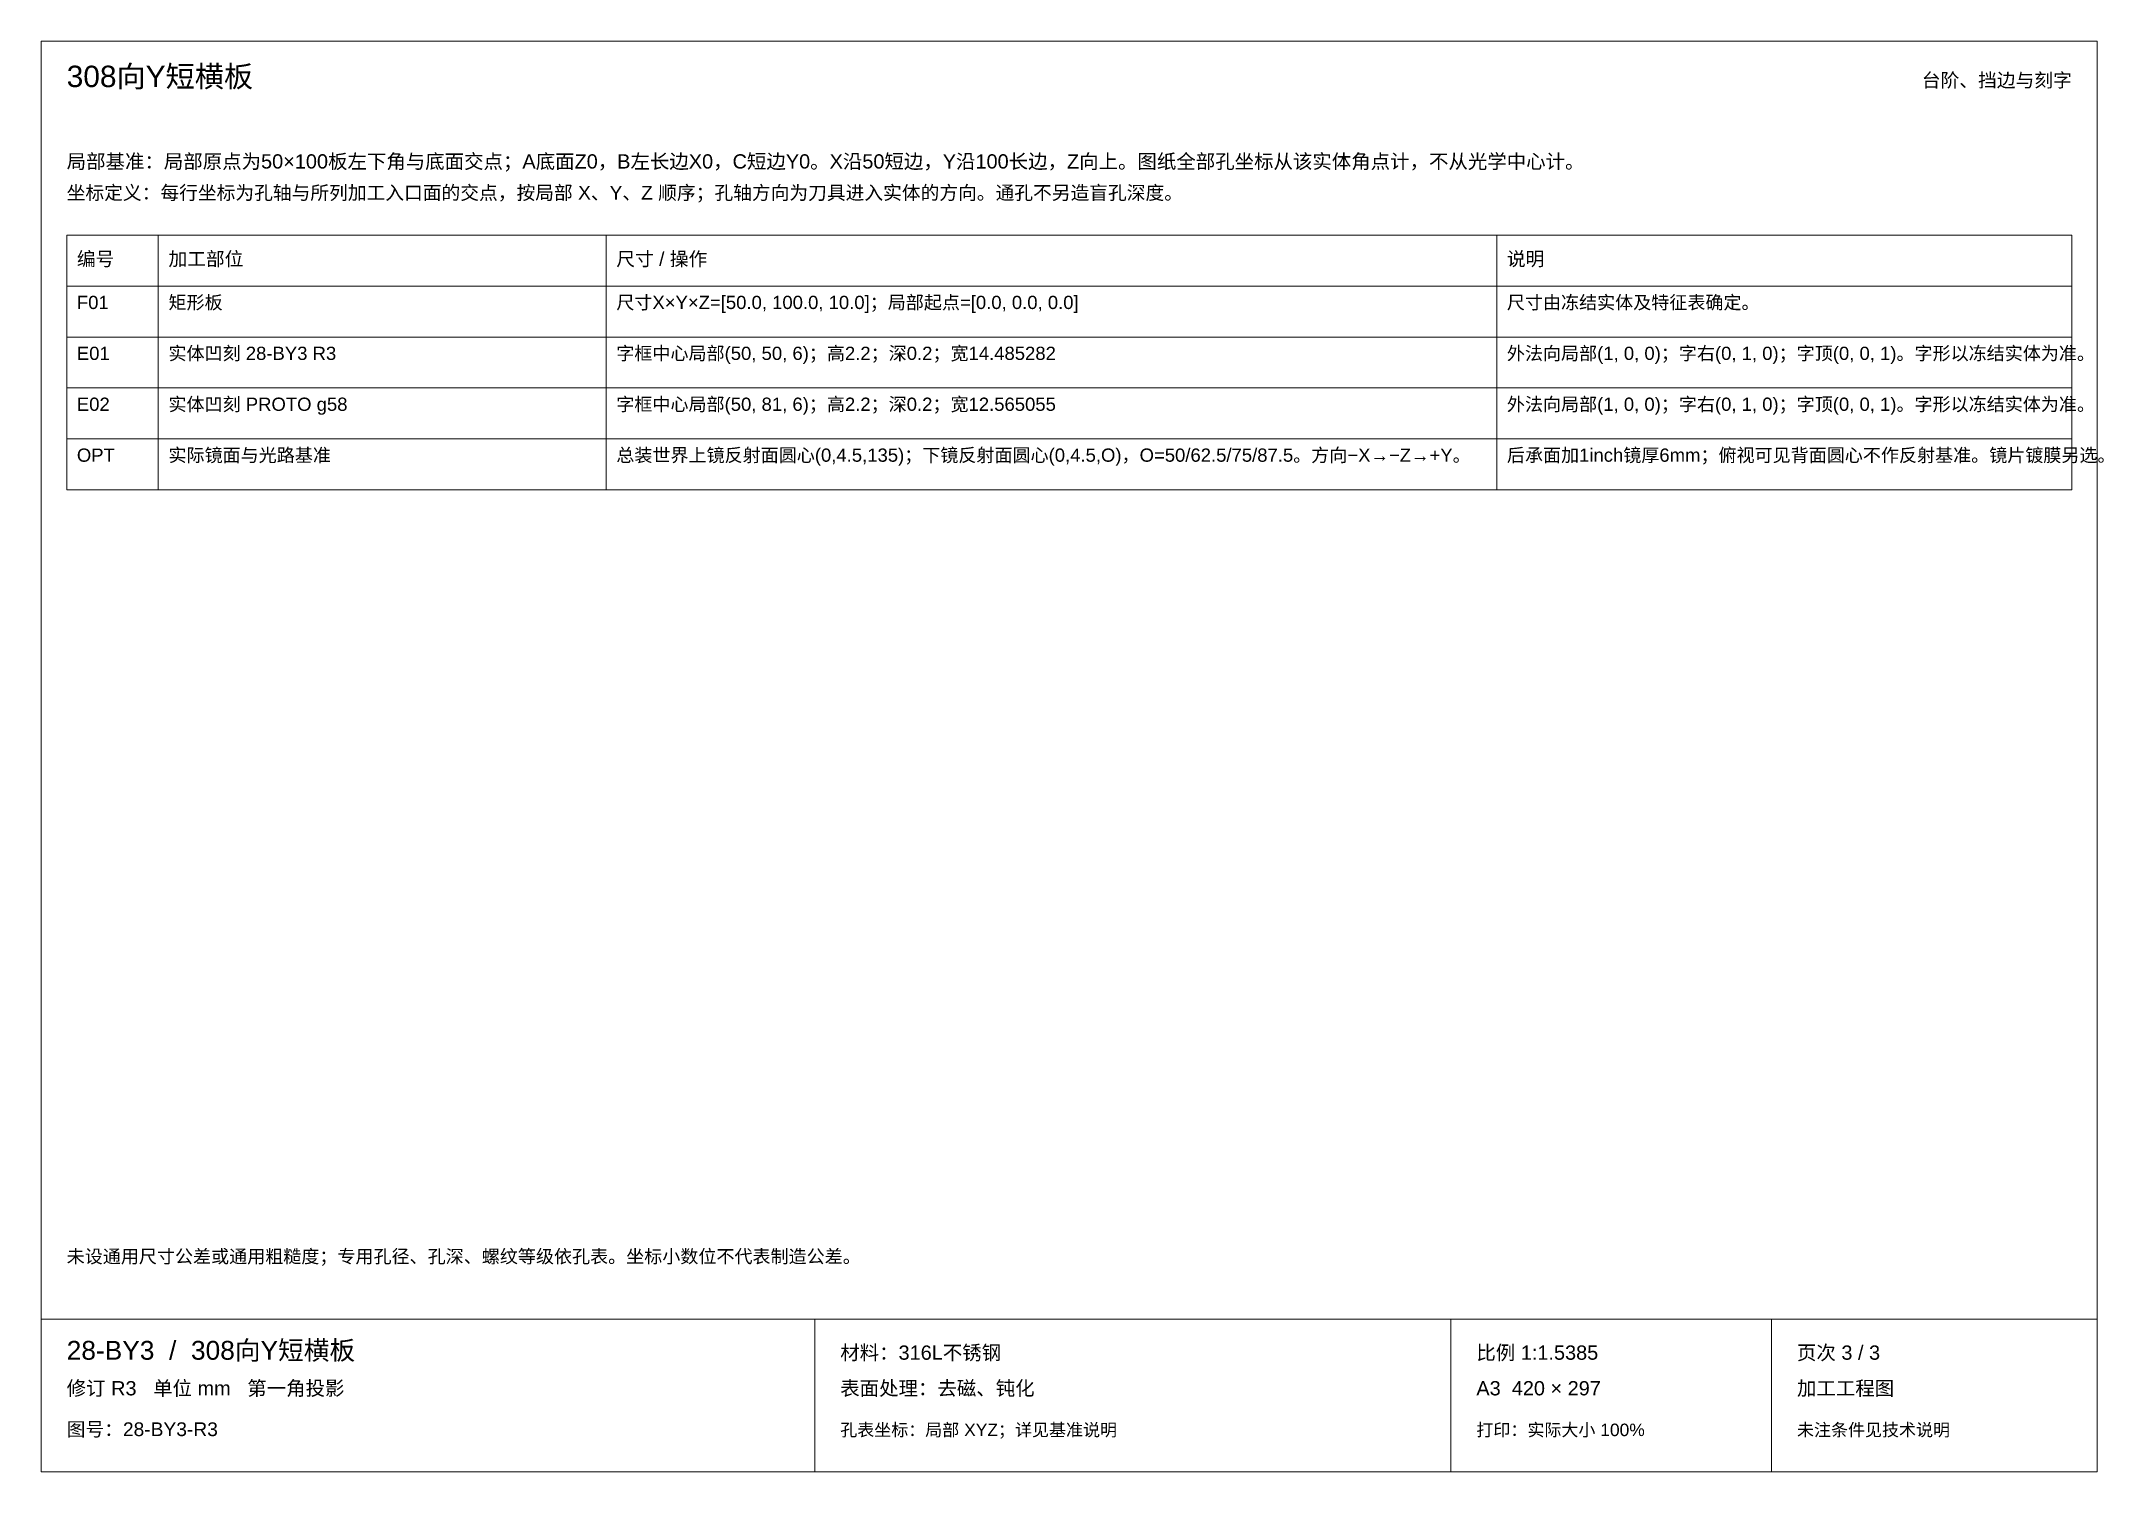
# Paper-space layout '03_孔表及加工说明' of a CAD drawing. Header units: millimetres. Extents: x 8 to 413, y 8 to 289.
import ezdxf
from ezdxf.enums import TextEntityAlignment as Align

# ---------------------------------------------------------------- set-up
doc = ezdxf.new("R2010")
doc.units = ezdxf.units.MM
doc.layers.add('ANNOTATIONS', color=7, linetype='CONTINUOUS', lineweight=18)
doc.styles.add('CJK', font='Arial Unicode.ttf')

psp = doc.layouts.new('03_孔表及加工说明')

# ---------------------------------------------------------------- linework, layer by layer
at = {"layer": 'ANNOTATIONS'}
for p, q in [((412, 289), (8, 289)), ((8, 289), (8, 8)), ((412, 8), (412, 289)), ((31, 250.9), (13, 250.9)), ((13, 250.9), (13, 240.9)), ((31, 240.9), (31, 250.9)), ((119, 250.9), (31, 250.9)), ((31, 250.9), (31, 240.9)), ((119, 240.9), (119, 250.9)), ((294, 250.9), (119, 250.9)), ((119, 250.9), (119, 240.9)), ((294, 240.9), (294, 250.9)), ((407, 250.9), (294, 250.9)), ((294, 250.9), (294, 240.9)), ((407, 240.9), (407, 250.9)), ((13, 240.9), (31, 240.9)), ((31, 240.9), (13, 240.9)), ((13, 240.9), (13, 230.9)), ((31, 240.9), (119, 240.9)), ((31, 230.9), (31, 240.9)), ((119, 240.9), (31, 240.9)), ((31, 240.9), (31, 230.9)), ((119, 240.9), (294, 240.9)), ((119, 230.9), (119, 240.9)), ((294, 240.9), (119, 240.9)), ((119, 240.9), (119, 230.9)), ((294, 240.9), (407, 240.9)), ((294, 230.9), (294, 240.9)), ((407, 240.9), (294, 240.9)), ((294, 240.9), (294, 230.9)), ((407, 230.9), (407, 240.9)), ((13, 230.9), (31, 230.9)), ((31, 230.9), (13, 230.9)), ((13, 230.9), (13, 220.9)), ((31, 230.9), (119, 230.9)), ((31, 220.9), (31, 230.9)), ((119, 230.9), (31, 230.9)), ((31, 230.9), (31, 220.9)), ((119, 230.9), (294, 230.9)), ((119, 220.9), (119, 230.9)), ((294, 230.9), (119, 230.9)), ((119, 230.9), (119, 220.9)), ((294, 230.9), (407, 230.9)), ((294, 220.9), (294, 230.9)), ((407, 230.9), (294, 230.9)), ((294, 230.9), (294, 220.9)), ((407, 220.9), (407, 230.9)), ((13, 220.9), (31, 220.9)), ((31, 220.9), (13, 220.9)), ((13, 220.9), (13, 210.9)), ((31, 220.9), (119, 220.9)), ((31, 210.9), (31, 220.9)), ((119, 220.9), (31, 220.9)), ((31, 220.9), (31, 210.9)), ((119, 220.9), (294, 220.9)), ((119, 210.9), (119, 220.9)), ((294, 220.9), (119, 220.9)), ((119, 220.9), (119, 210.9)), ((294, 220.9), (407, 220.9)), ((294, 210.9), (294, 220.9)), ((407, 220.9), (294, 220.9)), ((294, 220.9), (294, 210.9)), ((407, 210.9), (407, 220.9)), ((13, 210.9), (31, 210.9)), ((31, 210.9), (13, 210.9)), ((13, 210.9), (13, 200.9)), ((31, 210.9), (119, 210.9)), ((31, 200.9), (31, 210.9)), ((119, 210.9), (31, 210.9)), ((31, 210.9), (31, 200.9)), ((119, 210.9), (294, 210.9)), ((119, 200.9), (119, 210.9)), ((294, 210.9), (119, 210.9)), ((119, 210.9), (119, 200.9)), ((294, 210.9), (407, 210.9)), ((294, 200.9), (294, 210.9)), ((407, 210.9), (294, 210.9)), ((294, 210.9), (294, 200.9)), ((407, 200.9), (407, 210.9)), ((13, 200.9), (31, 200.9)), ((31, 200.9), (119, 200.9)), ((119, 200.9), (294, 200.9)), ((294, 200.9), (407, 200.9)), ((8, 38), (412, 38)), ((160, 8), (160, 38)), ((285, 8), (285, 38)), ((348, 8), (348, 38)), ((8, 8), (412, 8))]:
    psp.add_line(p, q, dxfattribs=at)

# ---------------------------------------------------------------- texts
at = {"layer": 'ANNOTATIONS', "style": 'CJK'}
for s, height, p in [('308向Y短横板', 4.2, (13, 280)), ('局部基准：局部原点为50×100板左下角与底面交点；A底面Z0，B左长边X0，C短边Y0。X沿50短边，Y沿100长边，Z向上。图纸全部孔坐标从该实体角点计，不从光学中心计。', 2.8, (13, 264)), ('坐标定义：每行坐标为孔轴与所列加工入口面的交点，按局部 X、Y、Z 顺序；孔轴方向为刀具进入实体的方向。通孔不另造盲孔深度。', 2.7, (13, 257.9)), ('编号', 2.7, (15, 244.9)), ('加工部位', 2.7, (33, 244.9)), ('尺寸 / 操作', 2.7, (121, 244.9)), ('说明', 2.7, (296, 244.9)), ('矩形板', 2.6, (33, 236.4)), ('尺寸X×Y×Z=[50.0, 100.0, 10.0]；局部起点=[0.0, 0.0, 0.0]', 2.6, (121, 236.4)), ('尺寸由冻结实体及特征表确定。', 2.6, (296, 236.4)), ('F01', 2.6, (15, 236.4)), ('E01', 2.6, (15, 226.4)), ('实体凹刻 28-BY3 R3', 2.6, (33, 226.4)), ('字框中心局部(50, 50, 6)；高2.2；深0.2；宽14.485282', 2.6, (121, 226.4)), ('外法向局部(1, 0, 0)；字右(0, 1, 0)；字顶(0, 0, 1)。字形以冻结实体为准。', 2.6, (296, 226.4)), ('E02', 2.6, (15, 216.4)), ('实体凹刻 PROTO g58', 2.6, (33, 216.4)), ('字框中心局部(50, 81, 6)；高2.2；深0.2；宽12.565055', 2.6, (121, 216.4)), ('外法向局部(1, 0, 0)；字右(0, 1, 0)；字顶(0, 0, 1)。字形以冻结实体为准。', 2.6, (296, 216.4)), ('OPT', 2.6, (15, 206.4)), ('实际镜面与光路基准', 2.6, (33, 206.4)), ('总装世界上镜反射面圆心(0,4.5,135)；下镜反射面圆心(0,4.5,O)，O=50/62.5/75/87.5。方向−X→−Z→+Y。', 2.6, (121, 206.4)), ('后承面加1inch镜厚6mm；俯视可见背面圆心不作反射基准。镜片镀膜另选。', 2.6, (296, 206.4)), ('未设通用尺寸公差或通用粗糙度；专用孔径、孔深、螺纹等级依孔表。坐标小数位不代表制造公差。', 2.6, (13, 49)), ('28-BY3  /  308向Y短横板', 3.7, (13, 30)), ('材料：316L不锈钢', 2.8, (165, 30)), ('比例 1:1.5385', 2.8, (290, 30)), ('页次 3 / 3', 2.8, (353, 30)), ('修订 R3   单位 mm   第一角投影', 2.8, (13, 23)), ('表面处理：去磁、钝化', 2.8, (165, 23)), ('A3  420 × 297', 2.8, (290, 23)), ('加工工程图', 2.8, (353, 23)), ('图号：28-BY3-R3', 2.7, (13, 15)), ('孔表坐标：局部 XYZ；详见基准说明', 2.45, (165, 15)), ('打印：实际大小 100%', 2.45, (290, 15)), ('未注条件见技术说明', 2.45, (353, 15))]:
    psp.add_text(s, height=height, dxfattribs=at).set_placement(p)
psp.add_text('台阶、挡边与刻字', height=2.7, dxfattribs=at).set_placement((407, 280), align=Align.RIGHT)

doc.saveas('drawing.dxf')
